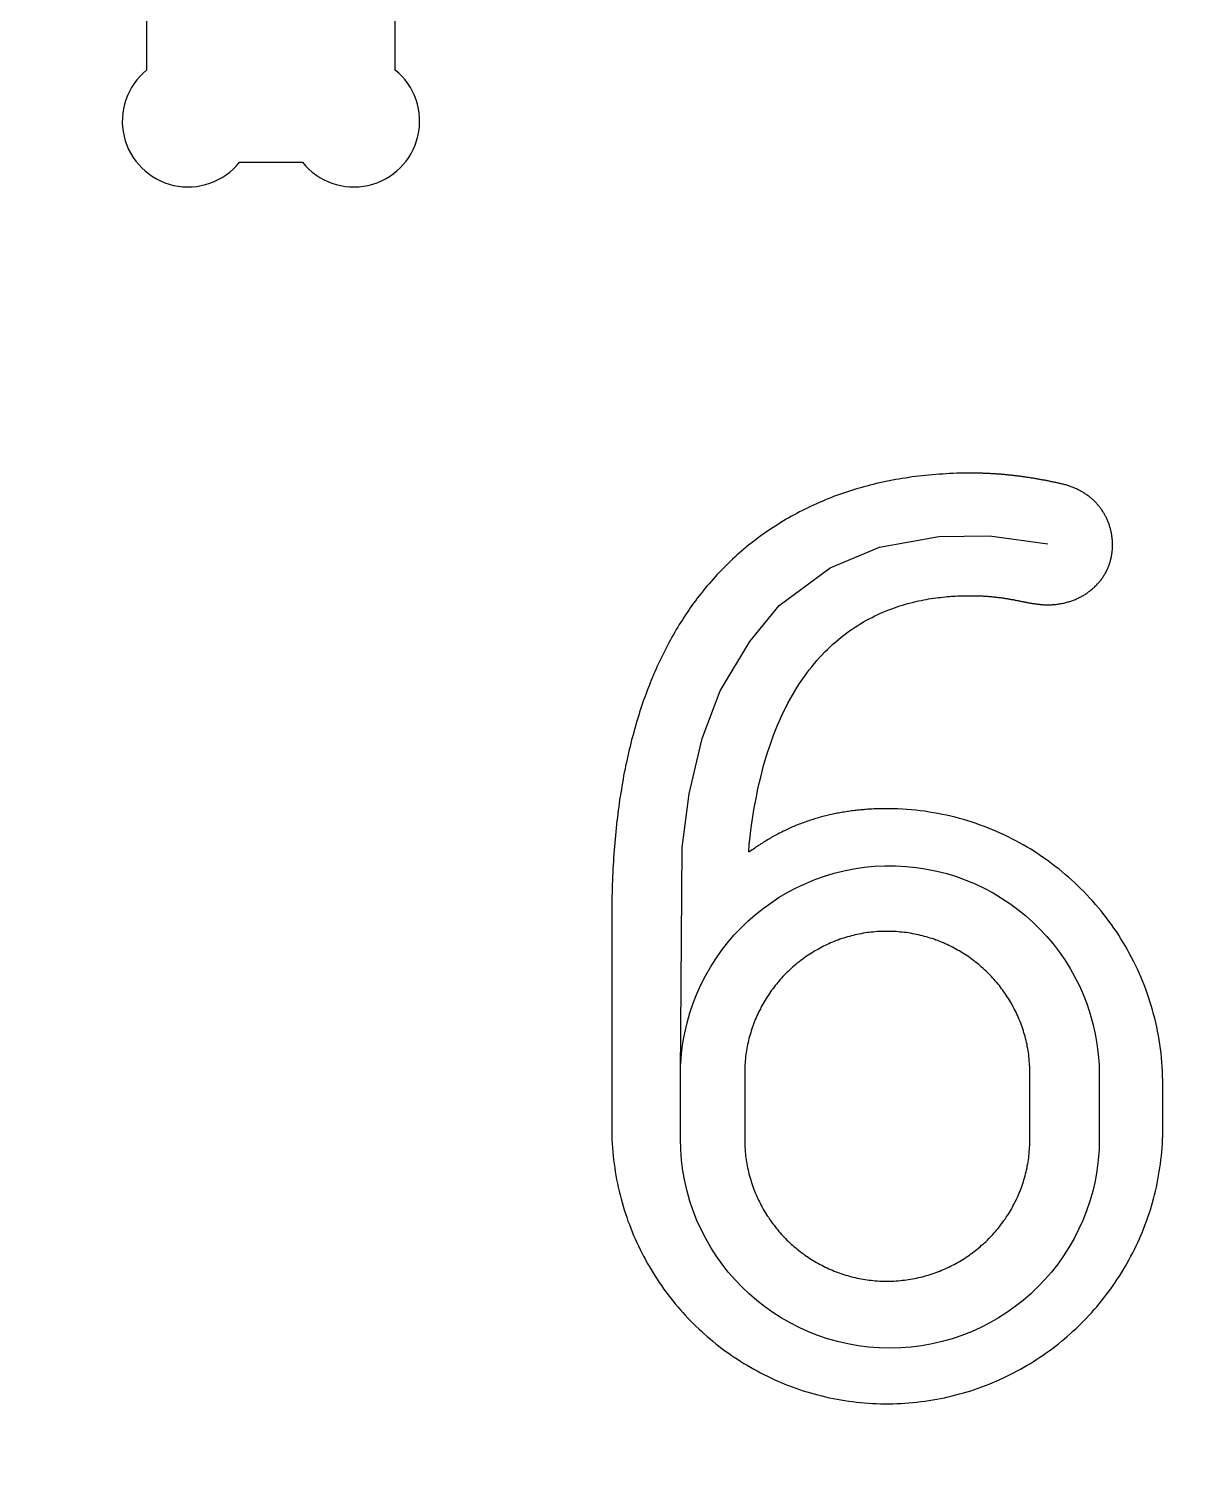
# Model space of a CAD drawing. Extents: x 0.2 to 12, y 0.1 to 9.6.
# Drawn here: x 7.29 to 8.392, y 1.084 to 2.446 of the extents above; entities that cross this region are included whole.
import ezdxf

# ---------------------------------------------------------------- set-up
doc = ezdxf.new("R2010")
doc.units = 0
doc.header["$MEASUREMENT"] = 0
doc.layers.get('0').update_dxf_attribs({"color": 3, "linetype": 'CONTINUOUS'})
doc.layers.add('Engrave', color=6, linetype='CONTINUOUS')

msp = doc.modelspace()

# ---------------------------------------------------------------- linework, layer by layer
msp.add_lwpolyline([(10.1758, 1.0143, 3.52937), (6.0454, 1.0143, -0.260301)], format="xyb")
at = {"linetype": 'Continuous'}
msp.add_lwpolyline([(7.4019, 2.4064, 1.114435), (7.4902, 2.3189), (7.5499, 2.3189, 1.114435), (7.6382, 2.4064), (7.6382, 2.7039, 1.114435), (7.5499, 2.7913), (7.4902, 2.7913, 1.114435), (7.4019, 2.7039)], format="xyb", close=True, dxfattribs=at)
for points in [[(8.3676, 1.4016), (8.3676, 1.4016), (8.3676, 1.4016), (8.3676, 1.4017), (8.3676, 1.4017), (8.3676, 1.4018), (8.3676, 1.4019), (8.3676, 1.402), (8.3676, 1.4021), (8.3676, 1.4022), (8.3676, 1.4023), (8.3676, 1.4025), (8.3676, 1.4026), (8.3676, 1.4028), (8.3676, 1.403), (8.3676, 1.4032), (8.3676, 1.4034), (8.3676, 1.4036), (8.3676, 1.4038), (8.3676, 1.4041), (8.3676, 1.4043), (8.3676, 1.4046), (8.3676, 1.4048), (8.3676, 1.4051), (8.3676, 1.4054), (8.3676, 1.4057), (8.3676, 1.406), (8.3676, 1.4063), (8.3676, 1.4066), (8.3676, 1.407), (8.3676, 1.4073), (8.3676, 1.4077), (8.3676, 1.408), (8.3676, 1.4084), (8.3676, 1.4088), (8.3676, 1.4091), (8.3676, 1.4095), (8.3676, 1.4099), (8.3676, 1.4103), (8.3676, 1.4107), (8.3676, 1.4111), (8.3676, 1.4116), (8.3676, 1.412), (8.3676, 1.4124), (8.3676, 1.4128), (8.3676, 1.4133), (8.3676, 1.4137), (8.3676, 1.4141), (8.3676, 1.4146), (8.3676, 1.4151), (8.3676, 1.4155), (8.3676, 1.416), (8.3676, 1.4164), (8.3676, 1.4169), (8.3676, 1.4173), (8.3676, 1.4178), (8.3676, 1.4183), (8.3676, 1.4188), (8.3676, 1.4192), (8.3676, 1.4197), (8.3676, 1.4202), (8.3676, 1.4207), (8.3676, 1.4211), (8.3676, 1.4216), (8.3676, 1.4221), (8.3676, 1.4226), (8.3676, 1.4231), (8.3676, 1.4235), (8.3676, 1.424), (8.3676, 1.4245), (8.3676, 1.4249), (8.3676, 1.4254), (8.3676, 1.4259), (8.3676, 1.4264), (8.3676, 1.4268), (8.3676, 1.4273), (8.3676, 1.4278), (8.3676, 1.4282), (8.3676, 1.4287), (8.3676, 1.4291), (8.3676, 1.4296), (8.3676, 1.43), (8.3676, 1.4304), (8.3676, 1.4309), (8.3676, 1.4313), (8.3676, 1.4317), (8.3676, 1.4322), (8.3676, 1.4326), (8.3676, 1.433), (8.3676, 1.4334), (8.3676, 1.4338), (8.3676, 1.4342), (8.3676, 1.4346), (8.3676, 1.435), (8.3676, 1.4353), (8.3676, 1.4357), (8.3676, 1.436), (8.3676, 1.4364), (8.3676, 1.4367), (8.3676, 1.4371), (8.3676, 1.4374), (8.3676, 1.4377), (8.3676, 1.438), (8.3676, 1.4383), (8.3676, 1.4386), (8.3676, 1.4389), (8.3676, 1.4391), (8.3676, 1.4394), (8.3676, 1.4397), (8.3676, 1.4399), (8.3676, 1.4401), (8.3676, 1.4403), (8.3676, 1.4405), (8.3676, 1.4407), (8.3676, 1.4409), (8.3676, 1.4411), (8.3676, 1.4412), (8.3676, 1.4414), (8.3676, 1.4415), (8.3676, 1.4416), (8.3676, 1.4417), (8.3676, 1.4418), (8.3676, 1.4419), (8.3676, 1.442), (8.3676, 1.442), (8.3676, 1.4421), (8.3676, 1.4421), (8.3676, 1.4421), (8.3676, 1.4465), (8.3674, 1.4508), (8.3673, 1.4551), (8.367, 1.4594), (8.3667, 1.4637), (8.3663, 1.468), (8.3659, 1.4722), (8.3654, 1.4765), (8.3648, 1.4807), (8.3641, 1.4849), (8.3634, 1.489), (8.3626, 1.4931), (8.3618, 1.4973), (8.3608, 1.5014), (8.3599, 1.5054), (8.3588, 1.5095), (8.3577, 1.5135), (8.3566, 1.5175), (8.3553, 1.5215), (8.354, 1.5254), (8.3527, 1.5293), (8.3513, 1.5332), (8.3498, 1.5371), (8.3483, 1.5409), (8.3467, 1.5447), (8.3451, 1.5485), (8.3434, 1.5522), (8.3416, 1.5559), (8.3398, 1.5596), (8.3379, 1.5632), (8.336, 1.5668), (8.334, 1.5704), (8.332, 1.5739), (8.3299, 1.5774), (8.3278, 1.5809), (8.3256, 1.5844), (8.3234, 1.5878), (8.3211, 1.5911), (8.3187, 1.5944), (8.3163, 1.5977), (8.3139, 1.601), (8.3114, 1.6042), (8.3089, 1.6074), (8.3063, 1.6105), (8.3037, 1.6136), (8.301, 1.6166), (8.2983, 1.6196), (8.2955, 1.6226), (8.2927, 1.6255), (8.2898, 1.6284), (8.2869, 1.6312), (8.284, 1.634), (8.281, 1.6368), (8.278, 1.6395), (8.2749, 1.6421), (8.2718, 1.6447), (8.2686, 1.6473), (8.2654, 1.6498), (8.2622, 1.6522), (8.2589, 1.6547), (8.2556, 1.657), (8.2523, 1.6593), (8.2489, 1.6616), (8.2455, 1.6638), (8.242, 1.666), (8.2385, 1.6681), (8.235, 1.6701), (8.2314, 1.6721), (8.2279, 1.6741), (8.2242, 1.6759), (8.2206, 1.6778), (8.2169, 1.6796), (8.2131, 1.6813), (8.2094, 1.683), (8.2056, 1.6846), (8.2018, 1.6861), (8.198, 1.6876), (8.1941, 1.689), (8.1902, 1.6904), (8.1863, 1.6917), (8.1823, 1.693), (8.1783, 1.6942), (8.1743, 1.6953), (8.1703, 1.6964), (8.1662, 1.6974), (8.1621, 1.6983), (8.158, 1.6992), (8.1539, 1.7), (8.1497, 1.7008), (8.1456, 1.7014), (8.1414, 1.7021), (8.1371, 1.7026), (8.1329, 1.7031), (8.1286, 1.7035), (8.1244, 1.7039), (8.1201, 1.7041), (8.1158, 1.7043), (8.1114, 1.7045), (8.1071, 1.7045), (8.1043, 1.7046), (8.1029, 1.7045), (8.1014, 1.7045), (8.1, 1.7045), (8.0986, 1.7045), (8.0972, 1.7044), (8.0957, 1.7044), (8.0943, 1.7043), (8.0929, 1.7043), (8.0914, 1.7042), (8.09, 1.7041), (8.0886, 1.7041), (8.0872, 1.704), (8.0858, 1.7039), (8.0844, 1.7037), (8.083, 1.7036), (8.0816, 1.7035), (8.0802, 1.7034), (8.0788, 1.7032), (8.0773, 1.7031), (8.076, 1.7029), (8.0746, 1.7028), (8.0732, 1.7026), (8.0718, 1.7024), (8.0704, 1.7022), (8.069, 1.702), (8.0676, 1.7018), (8.0662, 1.7016), (8.0649, 1.7014), (8.0635, 1.7012), (8.0621, 1.7009), (8.0607, 1.7007), (8.0594, 1.7004), (8.058, 1.7002), (8.0567, 1.6999), (8.0553, 1.6996), (8.0539, 1.6993), (8.0526, 1.699), (8.0512, 1.6987), (8.0499, 1.6984), (8.0485, 1.6981), (8.0472, 1.6978), (8.0458, 1.6974), (8.0445, 1.6971), (8.0432, 1.6967), (8.0418, 1.6964), (8.0405, 1.696), (8.0392, 1.6956), (8.0378, 1.6952), (8.0365, 1.6948), (8.0352, 1.6944), (8.0339, 1.694), (8.0326, 1.6936), (8.0312, 1.6931), (8.0299, 1.6927), (8.0286, 1.6922), (8.0273, 1.6918), (8.026, 1.6913), (8.0247, 1.6908), (8.0234, 1.6903), (8.0221, 1.6898), (8.0208, 1.6893), (8.0195, 1.6888), (8.0183, 1.6882), (8.017, 1.6877), (8.0157, 1.6872), (8.0144, 1.6866), (8.0131, 1.686), (8.0119, 1.6855), (8.0106, 1.6849), (8.0093, 1.6843), (8.008, 1.6837), (8.0068, 1.6831), (8.0055, 1.6824), (8.0043, 1.6818), (8.003, 1.6812), (8.0018, 1.6805), (8.0005, 1.6798), (7.9993, 1.6792), (7.998, 1.6785), (7.9968, 1.6778), (7.9955, 1.6771), (7.9943, 1.6764), (7.9931, 1.6757), (7.9918, 1.6749), (7.9906, 1.6742), (7.9894, 1.6734), (7.9882, 1.6727), (7.987, 1.6719), (7.9857, 1.6711), (7.9845, 1.6703), (7.9833, 1.6695), (7.9821, 1.6687), (7.9809, 1.6679), (7.9797, 1.6671), (7.9785, 1.6662), (7.9773, 1.6654), (7.9761, 1.6645), (7.9749, 1.6636), (7.974, 1.6636), (7.9746, 1.6706), (7.9754, 1.6775), (7.9762, 1.6842), (7.9771, 1.6908), (7.978, 1.6972), (7.979, 1.7035), (7.9801, 1.7097), (7.9813, 1.7158), (7.9825, 1.7218), (7.9838, 1.7276), (7.9851, 1.7333), (7.9865, 1.7388), (7.9879, 1.7443), (7.9894, 1.7496), (7.991, 1.7549), (7.9926, 1.76), (7.9943, 1.7649), (7.996, 1.7698), (7.9977, 1.7746), (7.9995, 1.7792), (8.0014, 1.7838), (8.0033, 1.7882), (8.0052, 1.7925), (8.0072, 1.7967), (8.0093, 1.8008), (8.0113, 1.8048), (8.0135, 1.8088), (8.0156, 1.8126), (8.0178, 1.8163), (8.02, 1.8199), (8.0223, 1.8234), (8.0245, 1.8268), (8.0269, 1.8301), (8.0292, 1.8334), (8.0316, 1.8365), (8.034, 1.8395), (8.0364, 1.8425), (8.0389, 1.8454), (8.0414, 1.8482), (8.0439, 1.8509), (8.0464, 1.8535), (8.0489, 1.856), (8.0515, 1.8585), (8.0541, 1.8608), (8.0567, 1.8631), (8.0593, 1.8654), (8.0619, 1.8675), (8.0645, 1.8696), (8.0672, 1.8716), (8.0698, 1.8735), (8.0725, 1.8753), (8.0752, 1.8771), (8.0778, 1.8788), (8.0805, 1.8805), (8.0832, 1.8821), (8.0859, 1.8836), (8.0886, 1.885), (8.0912, 1.8864), (8.0939, 1.8878), (8.0966, 1.8891), (8.0993, 1.8903), (8.1019, 1.8914), (8.1046, 1.8925), (8.1072, 1.8936), (8.1099, 1.8946), (8.1125, 1.8955), (8.1151, 1.8964), (8.1177, 1.8973), (8.1203, 1.8981), (8.1229, 1.8989), (8.1254, 1.8996), (8.128, 1.9002), (8.1305, 1.9009), (8.133, 1.9015), (8.1354, 1.902), (8.1379, 1.9025), (8.1403, 1.903), (8.1427, 1.9035), (8.145, 1.9039), (8.1474, 1.9043), (8.1497, 1.9046), (8.1519, 1.9049), (8.1542, 1.9052), (8.1564, 1.9054), (8.1585, 1.9057), (8.1607, 1.9059), (8.1628, 1.9061), (8.1648, 1.9062), (8.1668, 1.9064), (8.1688, 1.9065), (8.1707, 1.9066), (8.1726, 1.9067), (8.1744, 1.9068), (8.1762, 1.9068), (8.1779, 1.9069), (8.1796, 1.9069), (8.1812, 1.9069), (8.1828, 1.9069), (8.1844, 1.9069), (8.1856, 1.9069), (8.1867, 1.9069), (8.1879, 1.9069), (8.189, 1.9069), (8.1901, 1.9069), (8.1911, 1.9069), (8.1922, 1.9068), (8.1932, 1.9068), (8.1943, 1.9068), (8.1953, 1.9067), (8.1963, 1.9067), (8.1973, 1.9066), (8.1983, 1.9066), (8.1993, 1.9065), (8.2002, 1.9064), (8.2012, 1.9064), (8.2021, 1.9063), (8.2031, 1.9062), (8.204, 1.9061), (8.2049, 1.9061), (8.2058, 1.906), (8.2067, 1.9059), (8.2076, 1.9058), (8.2084, 1.9057), (8.2093, 1.9056), (8.2101, 1.9055), (8.211, 1.9054), (8.2118, 1.9053), (8.2126, 1.9052), (8.2134, 1.9051), (8.2142, 1.905), (8.215, 1.9049), (8.2158, 1.9048), (8.2166, 1.9046), (8.2174, 1.9045), (8.2181, 1.9044), (8.2189, 1.9043), (8.2196, 1.9042), (8.2204, 1.9041), (8.2211, 1.9039), (8.2218, 1.9038), (8.2225, 1.9037), (8.2232, 1.9035), (8.2239, 1.9034), (8.2246, 1.9033), (8.2253, 1.9032), (8.226, 1.903), (8.2267, 1.9029), (8.2274, 1.9028), (8.228, 1.9026), (8.2287, 1.9025), (8.2294, 1.9024), (8.23, 1.9023), (8.2307, 1.9021), (8.2313, 1.902), (8.232, 1.9019), (8.2326, 1.9017), (8.2332, 1.9016), (8.2338, 1.9015), (8.2345, 1.9014), (8.2351, 1.9012), (8.2357, 1.9011), (8.2363, 1.901), (8.2369, 1.9009), (8.2376, 1.9008), (8.2382, 1.9006), (8.2388, 1.9005), (8.2394, 1.9004), (8.24, 1.9003), (8.2406, 1.9002), (8.2412, 1.9001), (8.2418, 1.9), (8.2424, 1.8999), (8.2429, 1.8998), (8.2435, 1.8997), (8.2441, 1.8996), (8.2447, 1.8995), (8.2453, 1.8994), (8.2459, 1.8993), (8.2465, 1.8992), (8.2471, 1.8991), (8.2477, 1.8991), (8.2483, 1.899), (8.2489, 1.8989), (8.2495, 1.8988), (8.25, 1.8988), (8.2506, 1.8987), (8.2512, 1.8987), (8.2518, 1.8986), (8.2524, 1.8986), (8.253, 1.8985), (8.2536, 1.8985), (8.2543, 1.8984), (8.2549, 1.8984), (8.2555, 1.8984), (8.2561, 1.8984), (8.2567, 1.8984), (8.2573, 1.8983), (8.2579, 1.8983), (8.2587, 1.8983), (8.2597, 1.8984), (8.2607, 1.8984), (8.2618, 1.8984), (8.2628, 1.8985), (8.2638, 1.8985), (8.2648, 1.8986), (8.2658, 1.8987), (8.2668, 1.8988), (8.2678, 1.899), (8.2688, 1.8991), (8.2698, 1.8993), (8.2707, 1.8994), (8.2717, 1.8996), (8.2727, 1.8998), (8.2736, 1.9), (8.2746, 1.9002), (8.2755, 1.9005), (8.2765, 1.9007), (8.2774, 1.901), (8.2783, 1.9012), (8.2792, 1.9015), (8.2801, 1.9018), (8.281, 1.9021), (8.2819, 1.9025), (8.2828, 1.9028), (8.2837, 1.9031), (8.2846, 1.9035), (8.2855, 1.9039), (8.2863, 1.9043), (8.2872, 1.9047), (8.288, 1.9051), (8.2888, 1.9055), (8.2897, 1.9059), (8.2905, 1.9064), (8.2913, 1.9068), (8.2921, 1.9073), (8.2929, 1.9077), (8.2937, 1.9082), (8.2944, 1.9087), (8.2952, 1.9092), (8.296, 1.9098), (8.2967, 1.9103), (8.2974, 1.9108), (8.2982, 1.9114), (8.2989, 1.9119), (8.2996, 1.9125), (8.3003, 1.9131), (8.301, 1.9137), (8.3016, 1.9143), (8.3023, 1.9149), (8.303, 1.9155), (8.3036, 1.9162), (8.3042, 1.9168), (8.3049, 1.9174), (8.3055, 1.9181), (8.3061, 1.9188), (8.3067, 1.9194), (8.3073, 1.9201), (8.3078, 1.9208), (8.3084, 1.9215), (8.3089, 1.9222), (8.3095, 1.923), (8.31, 1.9237), (8.3105, 1.9244), (8.311, 1.9252), (8.3115, 1.9259), (8.3119, 1.9267), (8.3124, 1.9274), (8.3128, 1.9282), (8.3133, 1.929), (8.3137, 1.9298), (8.3141, 1.9306), (8.3145, 1.9314), (8.3149, 1.9322), (8.3152, 1.933), (8.3156, 1.9339), (8.3159, 1.9347), (8.3163, 1.9355), (8.3166, 1.9364), (8.3169, 1.9372), (8.3172, 1.9381), (8.3174, 1.939), (8.3177, 1.9398), (8.3179, 1.9407), (8.3182, 1.9416), (8.3184, 1.9425), (8.3186, 1.9434), (8.3188, 1.9443), (8.3189, 1.9452), (8.3191, 1.9461), (8.3192, 1.947), (8.3194, 1.948), (8.3195, 1.9489), (8.3195, 1.9498), (8.3196, 1.9507), (8.3197, 1.9517), (8.3197, 1.9526), (8.3198, 1.9536), (8.3198, 1.9546), (8.3198, 1.9555), (8.3197, 1.9563), (8.3197, 1.9572), (8.3197, 1.9581), (8.3196, 1.959), (8.3196, 1.9598), (8.3195, 1.9607), (8.3194, 1.9616), (8.3193, 1.9624), (8.3192, 1.9633), (8.3191, 1.9641), (8.319, 1.965), (8.3188, 1.9658), (8.3187, 1.9666), (8.3185, 1.9675), (8.3183, 1.9683), (8.3181, 1.9691), (8.3179, 1.9699), (8.3177, 1.9707), (8.3175, 1.9715), (8.3173, 1.9723), (8.317, 1.9731), (8.3168, 1.9739), (8.3165, 1.9747), (8.3162, 1.9755), (8.316, 1.9762), (8.3157, 1.977), (8.3154, 1.9778), (8.315, 1.9785), (8.3147, 1.9793), (8.3144, 1.98), (8.314, 1.9808), (8.3137, 1.9815), (8.3133, 1.9822), (8.3129, 1.9829), (8.3125, 1.9836), (8.3121, 1.9844), (8.3117, 1.9851), (8.3113, 1.9858), (8.3109, 1.9864), (8.3105, 1.9871), (8.31, 1.9878), (8.3096, 1.9885), (8.3091, 1.9891), (8.3086, 1.9898), (8.3081, 1.9905), (8.3076, 1.9911), (8.3071, 1.9917), (8.3066, 1.9924), (8.3061, 1.993), (8.3056, 1.9936), (8.305, 1.9942), (8.3045, 1.9948), (8.3039, 1.9954), (8.3033, 1.996), (8.3028, 1.9966), (8.3022, 1.9971), (8.3016, 1.9977), (8.301, 1.9983), (8.3004, 1.9988), (8.2997, 1.9994), (8.2991, 1.9999), (8.2985, 2.0004), (8.2978, 2.0009), (8.2972, 2.0014), (8.2965, 2.0019), (8.2958, 2.0024), (8.2951, 2.0029), (8.2944, 2.0034), (8.2937, 2.0039), (8.293, 2.0043), (8.2923, 2.0048), (8.2916, 2.0052), (8.2909, 2.0057), (8.2901, 2.0061), (8.2894, 2.0065), (8.2886, 2.0069), (8.2879, 2.0073), (8.2871, 2.0077), (8.2863, 2.0081), (8.2855, 2.0085), (8.2847, 2.0088), (8.2839, 2.0092), (8.2831, 2.0095), (8.2823, 2.0099), (8.2815, 2.0102), (8.2806, 2.0105), (8.2798, 2.0108), (8.279, 2.0111), (8.2781, 2.0114), (8.2772, 2.0117), (8.2764, 2.0119), (8.2755, 2.0122), (8.2746, 2.0124), (8.2737, 2.0127), (8.2728, 2.0129), (8.2719, 2.0131), (8.271, 2.0133), (8.2701, 2.0135), (8.2692, 2.0137), (8.2684, 2.0139), (8.2676, 2.0141), (8.2668, 2.0143), (8.2659, 2.0144), (8.2651, 2.0146), (8.2643, 2.0148), (8.2635, 2.015), (8.2627, 2.0151), (8.2618, 2.0153), (8.261, 2.0155), (8.2602, 2.0156), (8.2594, 2.0158), (8.2586, 2.016), (8.2577, 2.0161), (8.2569, 2.0163), (8.2561, 2.0165), (8.2553, 2.0166), (8.2544, 2.0168), (8.2536, 2.0169), (8.2528, 2.0171), (8.2519, 2.0172), (8.2511, 2.0174), (8.2503, 2.0175), (8.2495, 2.0177), (8.2486, 2.0178), (8.2478, 2.018), (8.247, 2.0181), (8.2461, 2.0183), (8.2453, 2.0184), (8.2444, 2.0185), (8.2436, 2.0187), (8.2428, 2.0188), (8.2419, 2.0189), (8.2411, 2.0191), (8.2402, 2.0192), (8.2394, 2.0193), (8.2386, 2.0194), (8.2377, 2.0196), (8.2369, 2.0197), (8.236, 2.0198), (8.2352, 2.0199), (8.2343, 2.02), (8.2335, 2.0202), (8.2327, 2.0203), (8.2318, 2.0204), (8.231, 2.0205), (8.2301, 2.0206), (8.2293, 2.0207), (8.2284, 2.0208), (8.2276, 2.0209), (8.2267, 2.021), (8.2259, 2.0211), (8.225, 2.0212), (8.2241, 2.0213), (8.2233, 2.0214), (8.2224, 2.0215), (8.2216, 2.0216), (8.2207, 2.0216), (8.2199, 2.0217), (8.219, 2.0218), (8.2182, 2.0219), (8.2173, 2.022), (8.2164, 2.0221), (8.2156, 2.0221), (8.2147, 2.0222), (8.2139, 2.0223), (8.213, 2.0223), (8.2121, 2.0224), (8.2113, 2.0225), (8.2104, 2.0225), (8.2095, 2.0226), (8.2087, 2.0227), (8.2078, 2.0227), (8.2069, 2.0228), (8.206, 2.0228), (8.2052, 2.0229), (8.2043, 2.0229), (8.2034, 2.023), (8.2026, 2.023), (8.2017, 2.0231), (8.2008, 2.0231), (8.1999, 2.0231), (8.1991, 2.0232), (8.1982, 2.0232), (8.1973, 2.0232), (8.1964, 2.0233), (8.1956, 2.0233), (8.1947, 2.0233), (8.1938, 2.0233), (8.1929, 2.0234), (8.192, 2.0234), (8.1911, 2.0234), (8.1903, 2.0234), (8.1894, 2.0234), (8.1885, 2.0234), (8.1876, 2.0234), (8.1867, 2.0234), (8.1858, 2.0235), (8.185, 2.0235), (8.1818, 2.0234), (8.1784, 2.0234), (8.1751, 2.0233), (8.1717, 2.0233), (8.1684, 2.0231), (8.165, 2.023), (8.1617, 2.0228), (8.1584, 2.0226), (8.1551, 2.0224), (8.1519, 2.0222), (8.1486, 2.0219), (8.1453, 2.0216), (8.1421, 2.0213), (8.1389, 2.0209), (8.1357, 2.0206), (8.1325, 2.0202), (8.1293, 2.0198), (8.1262, 2.0193), (8.123, 2.0188), (8.1199, 2.0183), (8.1168, 2.0178), (8.1137, 2.0173), (8.1106, 2.0167), (8.1075, 2.0161), (8.1044, 2.0155), (8.1014, 2.0148), (8.0984, 2.0141), (8.0953, 2.0135), (8.0923, 2.0127), (8.0894, 2.012), (8.0864, 2.0112), (8.0834, 2.0104), (8.0805, 2.0096), (8.0776, 2.0087), (8.0747, 2.0079), (8.0718, 2.007), (8.0689, 2.006), (8.066, 2.0051), (8.0632, 2.0041), (8.0604, 2.0031), (8.0575, 2.0021), (8.0547, 2.0011), (8.052, 2), (8.0492, 1.9989), (8.0464, 1.9978), (8.0437, 1.9966), (8.041, 1.9955), (8.0383, 1.9943), (8.0356, 1.9931), (8.0329, 1.9918), (8.0303, 1.9906), (8.0276, 1.9893), (8.025, 1.9879), (8.0224, 1.9866), (8.0198, 1.9852), (8.0173, 1.9839), (8.0147, 1.9825), (8.0122, 1.981), (8.0097, 1.9796), (8.0071, 1.9781), (8.0047, 1.9766), (8.0022, 1.975), (7.9997, 1.9735), (7.9973, 1.9719), (7.9949, 1.9703), (7.9925, 1.9687), (7.9901, 1.9671), (7.9877, 1.9654), (7.9854, 1.9637), (7.9831, 1.962), (7.9808, 1.9602), (7.9785, 1.9585), (7.9762, 1.9567), (7.9739, 1.9549), (7.9717, 1.953), (7.9695, 1.9512), (7.9673, 1.9493), (7.9651, 1.9474), (7.9629, 1.9455), (7.9607, 1.9435), (7.9586, 1.9416), (7.9565, 1.9395), (7.9544, 1.9375), (7.9523, 1.9355), (7.9503, 1.9334), (7.9482, 1.9313), (7.9462, 1.9292), (7.9442, 1.9271), (7.9422, 1.9249), (7.9402, 1.9228), (7.9383, 1.9206), (7.9364, 1.9183), (7.9344, 1.9161), (7.9325, 1.9138), (7.9307, 1.9115), (7.9288, 1.9092), (7.927, 1.9069), (7.9252, 1.9045), (7.9234, 1.9021), (7.9217, 1.8998), (7.9201, 1.8976), (7.9185, 1.8954), (7.917, 1.8932), (7.9155, 1.8909), (7.914, 1.8887), (7.9125, 1.8864), (7.911, 1.8841), (7.9095, 1.8818), (7.9081, 1.8795), (7.9067, 1.8771), (7.9052, 1.8747), (7.9038, 1.8724), (7.9025, 1.87), (7.9011, 1.8676), (7.8998, 1.8651), (7.8984, 1.8627), (7.8971, 1.8602), (7.8958, 1.8578), (7.8945, 1.8553), (7.8933, 1.8527), (7.892, 1.8502), (7.8908, 1.8477), (7.8896, 1.8451), (7.8884, 1.8425), (7.8872, 1.84), (7.886, 1.8374), (7.8849, 1.8347), (7.8837, 1.8321), (7.8826, 1.8294), (7.8815, 1.8268), (7.8804, 1.8241), (7.8793, 1.8214), (7.8783, 1.8186), (7.8772, 1.8159), (7.8762, 1.8131), (7.8752, 1.8104), (7.8742, 1.8076), (7.8732, 1.8048), (7.8723, 1.802), (7.8713, 1.7991), (7.8704, 1.7963), (7.8695, 1.7934), (7.8686, 1.7905), (7.8677, 1.7876), (7.8669, 1.7847), (7.866, 1.7818), (7.8652, 1.7788), (7.8644, 1.7758), (7.8636, 1.7728), (7.8628, 1.7699), (7.862, 1.7668), (7.8613, 1.7638), (7.8605, 1.7608), (7.8598, 1.7577), (7.8591, 1.7546), (7.8584, 1.7515), (7.8578, 1.7484), (7.8571, 1.7453), (7.8565, 1.7421), (7.8558, 1.7389), (7.8552, 1.7358), (7.8546, 1.7326), (7.8541, 1.7293), (7.8535, 1.7261), (7.853, 1.7229), (7.8524, 1.7196), (7.8519, 1.7163), (7.8514, 1.713), (7.851, 1.7097), (7.8505, 1.7064), (7.85, 1.7031), (7.8496, 1.6997), (7.8492, 1.6963), (7.8488, 1.6929), (7.8484, 1.6895), (7.848, 1.6861), (7.8477, 1.6827), (7.8473, 1.6792), (7.847, 1.6757), (7.8467, 1.6722), (7.8464, 1.6687), (7.8462, 1.6652), (7.8459, 1.6617), (7.8457, 1.6581), (7.8454, 1.6545), (7.8452, 1.6509), (7.845, 1.6473), (7.8448, 1.6437), (7.8447, 1.6401), (7.8445, 1.6364), (7.8444, 1.6327), (7.8443, 1.629), (7.8442, 1.6253), (7.8441, 1.6216), (7.844, 1.6179), (7.844, 1.6141), (7.8439, 1.6104), (7.8439, 1.6066), (7.8439, 1.6028), (7.8439, 1.6027), (7.8439, 1.6026), (7.8439, 1.6024), (7.8439, 1.6022), (7.8439, 1.6019), (7.8439, 1.6015), (7.8439, 1.601), (7.8439, 1.6005), (7.8439, 1.5999), (7.8439, 1.5992), (7.8439, 1.5985), (7.8439, 1.5977), (7.8439, 1.5969), (7.8439, 1.596), (7.8439, 1.595), (7.8439, 1.594), (7.8439, 1.5929), (7.8439, 1.5918), (7.8439, 1.5906), (7.8439, 1.5894), (7.8439, 1.5881), (7.8439, 1.5868), (7.8439, 1.5854), (7.8439, 1.5839), (7.8439, 1.5825), (7.8439, 1.5809), (7.8439, 1.5794), (7.8439, 1.5778), (7.8439, 1.5761), (7.8439, 1.5744), (7.8439, 1.5727), (7.8439, 1.5709), (7.8439, 1.5691), (7.8439, 1.5672), (7.8439, 1.5654), (7.8439, 1.5635), (7.8439, 1.5615), (7.8439, 1.5595), (7.8439, 1.5575), (7.8439, 1.5555), (7.8439, 1.5534), (7.8439, 1.5513), (7.8439, 1.5492), (7.8439, 1.5471), (7.8439, 1.5449), (7.8439, 1.5427), (7.8439, 1.5405), (7.8439, 1.5383), (7.8439, 1.5361), (7.8439, 1.5338), (7.8439, 1.5315), (7.8439, 1.5292), (7.8439, 1.5269), (7.8439, 1.5246), (7.8439, 1.5223), (7.8439, 1.5199), (7.8439, 1.5176), (7.8439, 1.5152), (7.8439, 1.5129), (7.8439, 1.5105), (7.8439, 1.5081), (7.8439, 1.5058), (7.8439, 1.5034), (7.8439, 1.501), (7.8439, 1.4986), (7.8439, 1.4963), (7.8439, 1.4939), (7.8439, 1.4915), (7.8439, 1.4892), (7.8439, 1.4868), (7.8439, 1.4845), (7.8439, 1.4821), (7.8439, 1.4798), (7.8439, 1.4775), (7.8439, 1.4752), (7.8439, 1.4729), (7.8439, 1.4706), (7.8439, 1.4683), (7.8439, 1.4661), (7.8439, 1.4639), (7.8439, 1.4617), (7.8439, 1.4595), (7.8439, 1.4573), (7.8439, 1.4552), (7.8439, 1.4531), (7.8439, 1.451), (7.8439, 1.4489), (7.8439, 1.4469), (7.8439, 1.4449), (7.8439, 1.4429), (7.8439, 1.4409), (7.8439, 1.439), (7.8439, 1.4372), (7.8439, 1.4353), (7.8439, 1.4335), (7.8439, 1.4317), (7.8439, 1.43), (7.8439, 1.4283), (7.8439, 1.4266), (7.8439, 1.425), (7.8439, 1.4235), (7.8439, 1.4219), (7.8439, 1.4205), (7.8439, 1.419), (7.8439, 1.4176), (7.8439, 1.4163), (7.8439, 1.415), (7.8439, 1.4138), (7.8439, 1.4126), (7.8439, 1.4115), (7.8439, 1.4104), (7.8439, 1.4094), (7.8439, 1.4084), (7.8439, 1.4075), (7.8439, 1.4067), (7.8439, 1.4059), (7.8439, 1.4052), (7.8439, 1.4045), (7.8439, 1.4039), (7.8439, 1.4034), (7.8439, 1.4029), (7.8439, 1.4025), (7.8439, 1.4022), (7.8439, 1.4019), (7.8439, 1.4018), (7.8439, 1.4017), (7.8439, 1.4016), (7.8439, 1.3977), (7.844, 1.3939), (7.8441, 1.39), (7.8443, 1.3862), (7.8446, 1.3823), (7.8449, 1.3785), (7.8453, 1.3747), (7.8457, 1.3709), (7.8461, 1.3672), (7.8467, 1.3634), (7.8472, 1.3597), (7.8479, 1.3559), (7.8485, 1.3522), (7.8493, 1.3486), (7.8501, 1.3449), (7.8509, 1.3412), (7.8518, 1.3376), (7.8527, 1.334), (7.8537, 1.3304), (7.8547, 1.3269), (7.8558, 1.3233), (7.8569, 1.3198), (7.8581, 1.3163), (7.8593, 1.3128), (7.8606, 1.3094), (7.8619, 1.3059), (7.8633, 1.3025), (7.8647, 1.2991), (7.8662, 1.2958), (7.8677, 1.2924), (7.8692, 1.2891), (7.8708, 1.2858), (7.8724, 1.2826), (7.8741, 1.2793), (7.8759, 1.2761), (7.8776, 1.2729), (7.8794, 1.2698), (7.8813, 1.2666), (7.8832, 1.2635), (7.8851, 1.2605), (7.8871, 1.2574), (7.8891, 1.2544), (7.8911, 1.2514), (7.8932, 1.2485), (7.8954, 1.2455), (7.8976, 1.2427), (7.8998, 1.2398), (7.902, 1.237), (7.9043, 1.2342), (7.9066, 1.2314), (7.909, 1.2286), (7.9114, 1.2259), (7.9138, 1.2233), (7.9163, 1.2206), (7.9188, 1.218), (7.9213, 1.2155), (7.9239, 1.2129), (7.9265, 1.2105), (7.9292, 1.208), (7.9318, 1.2056), (7.9345, 1.2032), (7.9373, 1.2008), (7.9401, 1.1985), (7.9429, 1.1962), (7.9457, 1.194), (7.9486, 1.1918), (7.9515, 1.1896), (7.9544, 1.1875), (7.9574, 1.1854), (7.9603, 1.1834), (7.9634, 1.1814), (7.9664, 1.1794), (7.9695, 1.1775), (7.9726, 1.1757), (7.9757, 1.1738), (7.9789, 1.172), (7.9821, 1.1703), (7.9853, 1.1686), (7.9885, 1.1669), (7.9918, 1.1653), (7.995, 1.1637), (7.9983, 1.1622), (8.0017, 1.1607), (8.005, 1.1593), (8.0084, 1.1579), (8.0118, 1.1566), (8.0152, 1.1553), (8.0187, 1.154), (8.0222, 1.1528), (8.0257, 1.1516), (8.0292, 1.1505), (8.0327, 1.1495), (8.0362, 1.1485), (8.0398, 1.1475), (8.0434, 1.1466), (8.047, 1.1457), (8.0507, 1.1449), (8.0543, 1.1442), (8.058, 1.1435), (8.0617, 1.1428), (8.0654, 1.1422), (8.0691, 1.1417), (8.0728, 1.1412), (8.0766, 1.1407), (8.0803, 1.1403), (8.0841, 1.14), (8.0879, 1.1397), (8.0917, 1.1395), (8.0955, 1.1393), (8.0994, 1.1392), (8.1032, 1.1392), (8.1071, 1.1392), (8.111, 1.1392), (8.1148, 1.1393), (8.1187, 1.1395), (8.1225, 1.1397), (8.1263, 1.14), (8.1301, 1.1403), (8.1339, 1.1407), (8.1377, 1.1412), (8.1415, 1.1417), (8.1452, 1.1422), (8.149, 1.1428), (8.1527, 1.1435), (8.1563, 1.1442), (8.16, 1.1449), (8.1637, 1.1457), (8.1673, 1.1466), (8.1709, 1.1475), (8.1745, 1.1485), (8.1781, 1.1495), (8.1817, 1.1505), (8.1852, 1.1516), (8.1887, 1.1528), (8.1922, 1.154), (8.1957, 1.1553), (8.1991, 1.1566), (8.2025, 1.1579), (8.2059, 1.1593), (8.2093, 1.1607), (8.2126, 1.1622), (8.216, 1.1637), (8.2193, 1.1653), (8.2226, 1.1669), (8.2258, 1.1686), (8.229, 1.1703), (8.2322, 1.172), (8.2354, 1.1738), (8.2385, 1.1757), (8.2417, 1.1775), (8.2447, 1.1794), (8.2478, 1.1814), (8.2508, 1.1834), (8.2538, 1.1854), (8.2568, 1.1875), (8.2597, 1.1896), (8.2627, 1.1918), (8.2655, 1.194), (8.2684, 1.1962), (8.2712, 1.1985), (8.274, 1.2008), (8.2767, 1.2032), (8.2795, 1.2056), (8.2821, 1.208), (8.2848, 1.2105), (8.2874, 1.2129), (8.29, 1.2155), (8.2925, 1.218), (8.295, 1.2206), (8.2975, 1.2233), (8.3, 1.2259), (8.3024, 1.2286), (8.3047, 1.2314), (8.3071, 1.2342), (8.3094, 1.237), (8.3116, 1.2398), (8.3138, 1.2427), (8.316, 1.2455), (8.3182, 1.2485), (8.3203, 1.2514), (8.3223, 1.2544), (8.3243, 1.2574), (8.3263, 1.2605), (8.3283, 1.2635), (8.3302, 1.2666), (8.332, 1.2698), (8.3338, 1.2729), (8.3356, 1.2761), (8.3373, 1.2793), (8.339, 1.2826), (8.3406, 1.2858), (8.3422, 1.2891), (8.3438, 1.2924), (8.3453, 1.2958), (8.3468, 1.2991), (8.3482, 1.3025), (8.3495, 1.3059), (8.3509, 1.3094), (8.3521, 1.3128), (8.3534, 1.3163), (8.3545, 1.3198), (8.3557, 1.3233), (8.3568, 1.3269), (8.3578, 1.3304), (8.3588, 1.334), (8.3597, 1.3376), (8.3606, 1.3412), (8.3614, 1.3449), (8.3622, 1.3486), (8.3629, 1.3522), (8.3636, 1.3559), (8.3642, 1.3597), (8.3648, 1.3634), (8.3653, 1.3672), (8.3658, 1.3709), (8.3662, 1.3747), (8.3666, 1.3785), (8.3669, 1.3823), (8.3671, 1.3862), (8.3673, 1.39), (8.3675, 1.3939), (8.3676, 1.3977)], [(8.2413, 1.4266), (8.2413, 1.4274), (8.2413, 1.4281), (8.2413, 1.4288), (8.2413, 1.4295), (8.2413, 1.4303), (8.2413, 1.431), (8.2413, 1.4317), (8.2413, 1.4324), (8.2413, 1.4331), (8.2413, 1.4338), (8.2413, 1.4345), (8.2413, 1.4351), (8.2413, 1.4358), (8.2413, 1.4365), (8.2413, 1.4371), (8.2413, 1.4378), (8.2413, 1.4384), (8.2413, 1.4391), (8.2413, 1.4397), (8.2413, 1.4403), (8.2413, 1.4409), (8.2413, 1.4415), (8.2413, 1.4421), (8.2413, 1.4427), (8.2413, 1.4432), (8.2413, 1.4438), (8.2413, 1.4443), (8.2413, 1.4448), (8.2413, 1.4454), (8.2413, 1.4459), (8.2413, 1.4463), (8.2413, 1.4468), (8.2413, 1.4473), (8.2413, 1.4477), (8.2413, 1.4482), (8.2413, 1.4486), (8.2413, 1.449), (8.2413, 1.4494), (8.2413, 1.4497), (8.2413, 1.4501), (8.2413, 1.4504), (8.2413, 1.4507), (8.2413, 1.451), (8.2413, 1.4513), (8.2413, 1.4516), (8.2413, 1.4518), (8.2413, 1.452), (8.2413, 1.4522), (8.2413, 1.4524), (8.2413, 1.4526), (8.2413, 1.4527), (8.2413, 1.4529), (8.2413, 1.453), (8.2413, 1.453), (8.2413, 1.4531), (8.2413, 1.4531), (8.2413, 1.4531), (8.2413, 1.4551), (8.2412, 1.4571), (8.2411, 1.4591), (8.241, 1.4611), (8.2409, 1.4631), (8.2407, 1.4651), (8.2406, 1.467), (8.2403, 1.469), (8.2401, 1.4709), (8.2398, 1.4729), (8.2395, 1.4748), (8.2392, 1.4767), (8.2388, 1.4786), (8.2385, 1.4805), (8.2381, 1.4824), (8.2376, 1.4843), (8.2372, 1.4862), (8.2367, 1.488), (8.2362, 1.4899), (8.2356, 1.4917), (8.2351, 1.4935), (8.2345, 1.4954), (8.2339, 1.4972), (8.2332, 1.499), (8.2326, 1.5007), (8.2319, 1.5025), (8.2312, 1.5043), (8.2304, 1.506), (8.2297, 1.5077), (8.2289, 1.5094), (8.2281, 1.5112), (8.2272, 1.5128), (8.2264, 1.5145), (8.2255, 1.5162), (8.2246, 1.5178), (8.2237, 1.5195), (8.2228, 1.5211), (8.2218, 1.5227), (8.2208, 1.5243), (8.2198, 1.5259), (8.2188, 1.5274), (8.2177, 1.529), (8.2166, 1.5305), (8.2156, 1.532), (8.2144, 1.5335), (8.2133, 1.535), (8.2122, 1.5365), (8.211, 1.538), (8.2098, 1.5394), (8.2086, 1.5408), (8.2074, 1.5422), (8.2061, 1.5436), (8.2048, 1.545), (8.2036, 1.5463), (8.2022, 1.5477), (8.2009, 1.549), (8.1996, 1.5503), (8.1982, 1.5516), (8.1968, 1.5528), (8.1954, 1.5541), (8.194, 1.5553), (8.1926, 1.5565), (8.1912, 1.5577), (8.1897, 1.5588), (8.1882, 1.56), (8.1867, 1.5611), (8.1852, 1.5622), (8.1837, 1.5633), (8.1822, 1.5644), (8.1806, 1.5654), (8.179, 1.5664), (8.1774, 1.5674), (8.1758, 1.5684), (8.1742, 1.5694), (8.1726, 1.5703), (8.1709, 1.5712), (8.1693, 1.5721), (8.1676, 1.573), (8.1659, 1.5739), (8.1642, 1.5747), (8.1625, 1.5755), (8.1608, 1.5763), (8.1591, 1.577), (8.1573, 1.5778), (8.1556, 1.5785), (8.1538, 1.5792), (8.152, 1.5798), (8.1502, 1.5805), (8.1484, 1.5811), (8.1466, 1.5817), (8.1447, 1.5822), (8.1429, 1.5828), (8.141, 1.5833), (8.1392, 1.5838), (8.1373, 1.5842), (8.1354, 1.5847), (8.1335, 1.5851), (8.1316, 1.5855), (8.1297, 1.5858), (8.1278, 1.5862), (8.1259, 1.5865), (8.1239, 1.5868), (8.122, 1.587), (8.12, 1.5872), (8.1181, 1.5874), (8.1161, 1.5876), (8.1141, 1.5878), (8.1121, 1.5879), (8.1101, 1.588), (8.1081, 1.588), (8.1061, 1.588), (8.1041, 1.588), (8.1022, 1.588), (8.1002, 1.588), (8.0982, 1.5879), (8.0963, 1.5878), (8.0943, 1.5876), (8.0924, 1.5874), (8.0905, 1.5872), (8.0885, 1.587), (8.0866, 1.5868), (8.0847, 1.5865), (8.0828, 1.5862), (8.0809, 1.5858), (8.079, 1.5855), (8.0771, 1.5851), (8.0753, 1.5847), (8.0734, 1.5842), (8.0716, 1.5838), (8.0697, 1.5833), (8.0679, 1.5828), (8.0661, 1.5822), (8.0643, 1.5817), (8.0625, 1.5811), (8.0607, 1.5805), (8.0589, 1.5798), (8.0572, 1.5792), (8.0554, 1.5785), (8.0537, 1.5778), (8.0519, 1.577), (8.0502, 1.5763), (8.0485, 1.5755), (8.0468, 1.5747), (8.0451, 1.5739), (8.0435, 1.573), (8.0418, 1.5721), (8.0402, 1.5712), (8.0385, 1.5703), (8.0369, 1.5694), (8.0353, 1.5684), (8.0337, 1.5674), (8.0322, 1.5664), (8.0306, 1.5654), (8.029, 1.5644), (8.0275, 1.5633), (8.026, 1.5622), (8.0245, 1.5611), (8.023, 1.56), (8.0216, 1.5588), (8.0201, 1.5577), (8.0187, 1.5565), (8.0172, 1.5553), (8.0158, 1.5541), (8.0145, 1.5528), (8.0131, 1.5516), (8.0117, 1.5503), (8.0104, 1.549), (8.0091, 1.5477), (8.0078, 1.5463), (8.0065, 1.545), (8.0053, 1.5436), (8.004, 1.5422), (8.0028, 1.5408), (8.0016, 1.5394), (8.0004, 1.538), (7.9992, 1.5365), (7.9981, 1.535), (7.997, 1.5335), (7.9958, 1.532), (7.9948, 1.5305), (7.9937, 1.529), (7.9927, 1.5274), (7.9916, 1.5259), (7.9906, 1.5243), (7.9896, 1.5227), (7.9887, 1.5211), (7.9877, 1.5195), (7.9868, 1.5178), (7.9859, 1.5162), (7.9851, 1.5145), (7.9842, 1.5128), (7.9834, 1.5112), (7.9826, 1.5094), (7.9818, 1.5077), (7.981, 1.506), (7.9803, 1.5043), (7.9796, 1.5025), (7.9789, 1.5007), (7.9782, 1.499), (7.9776, 1.4972), (7.977, 1.4954), (7.9764, 1.4935), (7.9759, 1.4917), (7.9753, 1.4899), (7.9748, 1.488), (7.9743, 1.4862), (7.9739, 1.4843), (7.9734, 1.4824), (7.973, 1.4805), (7.9726, 1.4786), (7.9723, 1.4767), (7.972, 1.4748), (7.9717, 1.4729), (7.9714, 1.4709), (7.9711, 1.469), (7.9709, 1.467), (7.9707, 1.4651), (7.9706, 1.4631), (7.9705, 1.4611), (7.9704, 1.4591), (7.9703, 1.4571), (7.9702, 1.4551), (7.9702, 1.4531), (7.9702, 1.4531), (7.9702, 1.4531), (7.9702, 1.453), (7.9702, 1.453), (7.9702, 1.4529), (7.9702, 1.4527), (7.9702, 1.4526), (7.9702, 1.4524), (7.9702, 1.4522), (7.9702, 1.452), (7.9702, 1.4518), (7.9702, 1.4516), (7.9702, 1.4513), (7.9702, 1.451), (7.9702, 1.4507), (7.9702, 1.4504), (7.9702, 1.4501), (7.9702, 1.4497), (7.9702, 1.4494), (7.9702, 1.449), (7.9702, 1.4486), (7.9702, 1.4482), (7.9702, 1.4477), (7.9702, 1.4473), (7.9702, 1.4468), (7.9702, 1.4463), (7.9702, 1.4459), (7.9702, 1.4454), (7.9702, 1.4448), (7.9702, 1.4443), (7.9702, 1.4438), (7.9702, 1.4432), (7.9702, 1.4427), (7.9702, 1.4421), (7.9702, 1.4415), (7.9702, 1.4409), (7.9702, 1.4403), (7.9702, 1.4397), (7.9702, 1.4391), (7.9702, 1.4384), (7.9702, 1.4378), (7.9702, 1.4371), (7.9702, 1.4365), (7.9702, 1.4358), (7.9702, 1.4351), (7.9702, 1.4345), (7.9702, 1.4338), (7.9702, 1.4331), (7.9702, 1.4324), (7.9702, 1.4317), (7.9702, 1.431), (7.9702, 1.4303), (7.9702, 1.4295), (7.9702, 1.4288), (7.9702, 1.4281), (7.9702, 1.4274), (7.9702, 1.4266), (7.9702, 1.4259), (7.9702, 1.4252), (7.9702, 1.4244), (7.9702, 1.4237), (7.9702, 1.423), (7.9702, 1.4222), (7.9702, 1.4215), (7.9702, 1.4207), (7.9702, 1.42), (7.9702, 1.4193), (7.9702, 1.4185), (7.9702, 1.4178), (7.9702, 1.4171), (7.9702, 1.4163), (7.9702, 1.4156), (7.9702, 1.4149), (7.9702, 1.4142), (7.9702, 1.4134), (7.9702, 1.4127), (7.9702, 1.412), (7.9702, 1.4113), (7.9702, 1.4106), (7.9702, 1.4099), (7.9702, 1.4092), (7.9702, 1.4086), (7.9702, 1.4079), (7.9702, 1.4072), (7.9702, 1.4066), (7.9702, 1.4059), (7.9702, 1.4053), (7.9702, 1.4046), (7.9702, 1.404), (7.9702, 1.4034), (7.9702, 1.4028), (7.9702, 1.4022), (7.9702, 1.4016), (7.9702, 1.4011), (7.9702, 1.4005), (7.9702, 1.3999), (7.9702, 1.3994), (7.9702, 1.3989), (7.9702, 1.3984), (7.9702, 1.3979), (7.9702, 1.3974), (7.9702, 1.3969), (7.9702, 1.3964), (7.9702, 1.396), (7.9702, 1.3956), (7.9702, 1.3951), (7.9702, 1.3947), (7.9702, 1.3944), (7.9702, 1.394), (7.9702, 1.3936), (7.9702, 1.3933), (7.9702, 1.393), (7.9702, 1.3927), (7.9702, 1.3924), (7.9702, 1.3921), (7.9702, 1.3919), (7.9702, 1.3917), (7.9702, 1.3915), (7.9702, 1.3913), (7.9702, 1.3911), (7.9702, 1.391), (7.9702, 1.3909), (7.9702, 1.3908), (7.9702, 1.3907), (7.9702, 1.3906), (7.9702, 1.3906), (7.9702, 1.3906), (7.9702, 1.3886), (7.9703, 1.3866), (7.9704, 1.3846), (7.9705, 1.3826), (7.9706, 1.3806), (7.9707, 1.3786), (7.9709, 1.3767), (7.9711, 1.3747), (7.9714, 1.3728), (7.9717, 1.3708), (7.972, 1.3689), (7.9723, 1.367), (7.9726, 1.3651), (7.973, 1.3632), (7.9734, 1.3613), (7.9739, 1.3594), (7.9743, 1.3575), (7.9748, 1.3557), (7.9753, 1.3538), (7.9759, 1.352), (7.9764, 1.3502), (7.977, 1.3484), (7.9776, 1.3466), (7.9782, 1.3448), (7.9789, 1.343), (7.9796, 1.3412), (7.9803, 1.3395), (7.981, 1.3377), (7.9818, 1.336), (7.9826, 1.3343), (7.9834, 1.3326), (7.9842, 1.3309), (7.9851, 1.3292), (7.9859, 1.3275), (7.9868, 1.3259), (7.9877, 1.3242), (7.9887, 1.3226), (7.9896, 1.321), (7.9906, 1.3194), (7.9916, 1.3178), (7.9927, 1.3163), (7.9937, 1.3147), (7.9948, 1.3132), (7.9958, 1.3117), (7.997, 1.3102), (7.9981, 1.3087), (7.9992, 1.3072), (8.0004, 1.3058), (8.0016, 1.3043), (8.0028, 1.3029), (8.004, 1.3015), (8.0053, 1.3001), (8.0065, 1.2987), (8.0078, 1.2974), (8.0091, 1.2961), (8.0104, 1.2947), (8.0117, 1.2934), (8.0131, 1.2922), (8.0145, 1.2909), (8.0158, 1.2897), (8.0172, 1.2884), (8.0187, 1.2872), (8.0201, 1.286), (8.0216, 1.2849), (8.023, 1.2837), (8.0245, 1.2826), (8.026, 1.2815), (8.0275, 1.2804), (8.029, 1.2794), (8.0306, 1.2783), (8.0322, 1.2773), (8.0337, 1.2763), (8.0353, 1.2753), (8.0369, 1.2743), (8.0385, 1.2734), (8.0402, 1.2725), (8.0418, 1.2716), (8.0435, 1.2707), (8.0451, 1.2699), (8.0468, 1.269), (8.0485, 1.2682), (8.0502, 1.2674), (8.0519, 1.2667), (8.0537, 1.266), (8.0554, 1.2652), (8.0572, 1.2646), (8.0589, 1.2639), (8.0607, 1.2633), (8.0625, 1.2626), (8.0643, 1.262), (8.0661, 1.2615), (8.0679, 1.2609), (8.0697, 1.2604), (8.0716, 1.2599), (8.0734, 1.2595), (8.0753, 1.259), (8.0771, 1.2586), (8.079, 1.2582), (8.0809, 1.2579), (8.0828, 1.2575), (8.0847, 1.2572), (8.0866, 1.2569), (8.0885, 1.2567), (8.0905, 1.2565), (8.0924, 1.2563), (8.0943, 1.2561), (8.0963, 1.256), (8.0982, 1.2558), (8.1002, 1.2558), (8.1022, 1.2557), (8.1041, 1.2557), (8.1061, 1.2557), (8.1081, 1.2557), (8.1101, 1.2558), (8.1121, 1.2558), (8.1141, 1.256), (8.1161, 1.2561), (8.1181, 1.2563), (8.12, 1.2565), (8.122, 1.2567), (8.1239, 1.2569), (8.1259, 1.2572), (8.1278, 1.2575), (8.1297, 1.2579), (8.1316, 1.2582), (8.1335, 1.2586), (8.1354, 1.259), (8.1373, 1.2595), (8.1392, 1.2599), (8.141, 1.2604), (8.1429, 1.2609), (8.1447, 1.2615), (8.1466, 1.262), (8.1484, 1.2626), (8.1502, 1.2633), (8.152, 1.2639), (8.1538, 1.2646), (8.1556, 1.2652), (8.1573, 1.266), (8.1591, 1.2667), (8.1608, 1.2674), (8.1625, 1.2682), (8.1642, 1.269), (8.1659, 1.2699), (8.1676, 1.2707), (8.1693, 1.2716), (8.1709, 1.2725), (8.1726, 1.2734), (8.1742, 1.2743), (8.1758, 1.2753), (8.1774, 1.2763), (8.179, 1.2773), (8.1806, 1.2783), (8.1822, 1.2794), (8.1837, 1.2804), (8.1852, 1.2815), (8.1867, 1.2826), (8.1882, 1.2837), (8.1897, 1.2849), (8.1912, 1.286), (8.1926, 1.2872), (8.194, 1.2884), (8.1954, 1.2897), (8.1968, 1.2909), (8.1982, 1.2922), (8.1996, 1.2934), (8.2009, 1.2947), (8.2022, 1.2961), (8.2036, 1.2974), (8.2048, 1.2987), (8.2061, 1.3001), (8.2074, 1.3015), (8.2086, 1.3029), (8.2098, 1.3043), (8.211, 1.3058), (8.2122, 1.3072), (8.2133, 1.3087), (8.2144, 1.3102), (8.2156, 1.3117), (8.2166, 1.3132), (8.2177, 1.3147), (8.2188, 1.3163), (8.2198, 1.3178), (8.2208, 1.3194), (8.2218, 1.321), (8.2228, 1.3226), (8.2237, 1.3242), (8.2246, 1.3259), (8.2255, 1.3275), (8.2264, 1.3292), (8.2272, 1.3309), (8.2281, 1.3326), (8.2289, 1.3343), (8.2297, 1.336), (8.2304, 1.3377), (8.2312, 1.3395), (8.2319, 1.3412), (8.2326, 1.343), (8.2332, 1.3448), (8.2339, 1.3466), (8.2345, 1.3484), (8.2351, 1.3502), (8.2356, 1.352), (8.2362, 1.3538), (8.2367, 1.3557), (8.2372, 1.3575), (8.2376, 1.3594), (8.2381, 1.3613), (8.2385, 1.3632), (8.2388, 1.3651), (8.2392, 1.367), (8.2395, 1.3689), (8.2398, 1.3708), (8.2401, 1.3728), (8.2403, 1.3747), (8.2406, 1.3767), (8.2407, 1.3786), (8.2409, 1.3806), (8.241, 1.3826), (8.2411, 1.3846), (8.2412, 1.3866), (8.2413, 1.3886), (8.2413, 1.3906), (8.2413, 1.3906), (8.2413, 1.3906), (8.2413, 1.3907), (8.2413, 1.3908), (8.2413, 1.3909), (8.2413, 1.391), (8.2413, 1.3911), (8.2413, 1.3913), (8.2413, 1.3915), (8.2413, 1.3917), (8.2413, 1.3919), (8.2413, 1.3921), (8.2413, 1.3924), (8.2413, 1.3927), (8.2413, 1.393), (8.2413, 1.3933), (8.2413, 1.3936), (8.2413, 1.394), (8.2413, 1.3944), (8.2413, 1.3947), (8.2413, 1.3951), (8.2413, 1.3956), (8.2413, 1.396), (8.2413, 1.3964), (8.2413, 1.3969), (8.2413, 1.3974), (8.2413, 1.3979), (8.2413, 1.3984), (8.2413, 1.3989), (8.2413, 1.3994), (8.2413, 1.3999), (8.2413, 1.4005), (8.2413, 1.4011), (8.2413, 1.4016), (8.2413, 1.4022), (8.2413, 1.4028), (8.2413, 1.4034), (8.2413, 1.404), (8.2413, 1.4046), (8.2413, 1.4053), (8.2413, 1.4059), (8.2413, 1.4066), (8.2413, 1.4072), (8.2413, 1.4079), (8.2413, 1.4086), (8.2413, 1.4092), (8.2413, 1.4099), (8.2413, 1.4106), (8.2413, 1.4113), (8.2413, 1.412), (8.2413, 1.4127), (8.2413, 1.4134), (8.2413, 1.4142), (8.2413, 1.4149), (8.2413, 1.4156), (8.2413, 1.4163), (8.2413, 1.4171), (8.2413, 1.4178), (8.2413, 1.4185), (8.2413, 1.4193), (8.2413, 1.42), (8.2413, 1.4207), (8.2413, 1.4215), (8.2413, 1.4222), (8.2413, 1.423), (8.2413, 1.4237), (8.2413, 1.4244), (8.2413, 1.4252), (8.2413, 1.4259)]]:
    msp.add_lwpolyline(points, close=True)
at = {"layer": 'Engrave'}
msp.add_lwpolyline([(7.9094, 1.4621, -0.973221), (8.3072, 1.4513), (8.3072, 1.3909, -1), (7.9092, 1.3909), (7.9092, 1.4513), (7.9107, 1.6678), (7.9176, 1.7188), (7.9297, 1.7713), (7.9469, 1.8165), (7.975, 1.8634), (8.0031, 1.8977), (8.0031, 1.8977), (8.0515, 1.9336), (8.0984, 1.9531), (8.1546, 1.9633), (8.203, 1.964), (8.2584, 1.9562)], format="xyb", dxfattribs=at)

doc.saveas('drawing.dxf')
